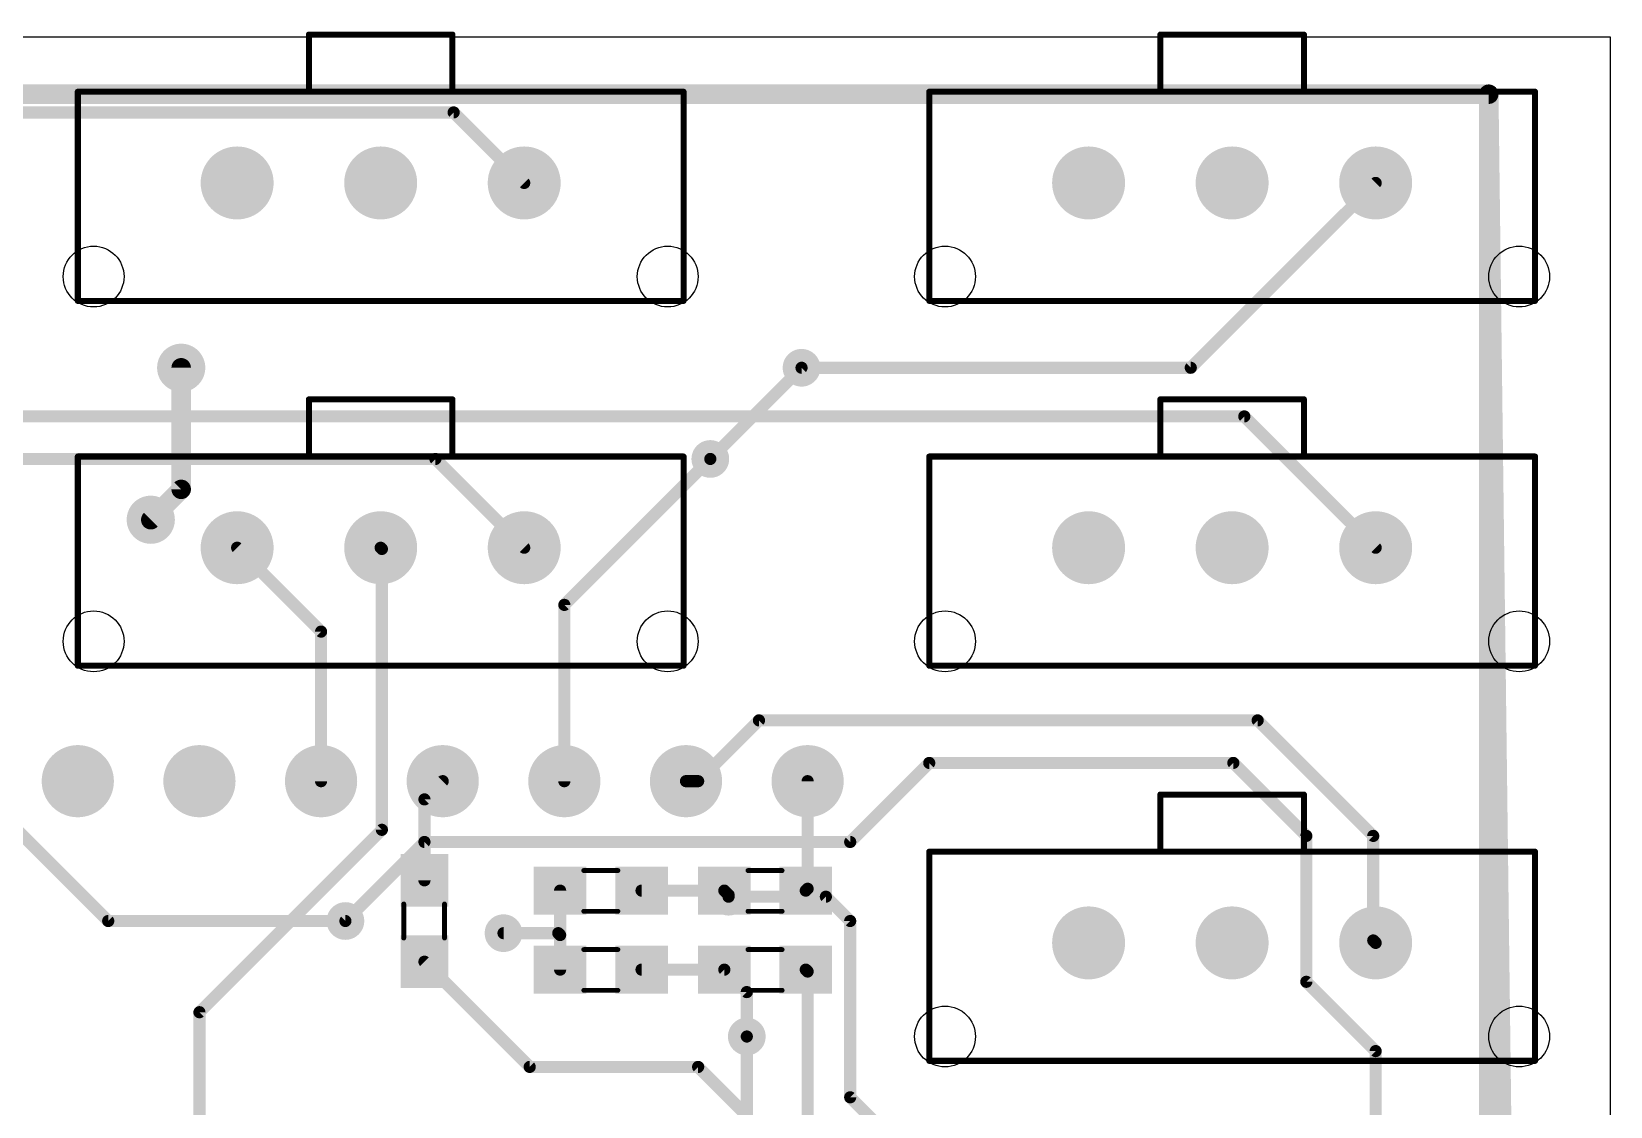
# Model space of a CAD drawing. Extents: x -0.24 to 2.03, y -0.01 to 2.08.
# Drawn here: x 0.727 to 2.025, y 1.192 to 2.077 of the extents above; entities that cross this region are included whole.
import ezdxf

# ---------------------------------------------------------------- set-up
doc = ezdxf.new("R2010")
doc.units = 0
for name, color, linetype in [('1', 22, 'CONTINUOUS'), ('16', 175, 'CONTINUOUS'), ('17', 82, 'CONTINUOUS'), ('18', 82, 'CONTINUOUS'), ('20', 7, 'CONTINUOUS'), ('51', 253, 'CONTINUOUS'), ('52', 253, 'CONTINUOUS')]:
    doc.layers.add(name, color=color, linetype=linetype)

# ---------------------------------------------------------------- blocks, each defined once
blk = doc.blocks.new('ROUNDP')
at = {"const_width": 0.5}
blk.add_lwpolyline([(0, -0.25, 1), (0, 0.25, 1), (0, -0.25)], format="xyb", dxfattribs=at)
blk = doc.blocks.new('RECT')
blk.add_solid([(-0.5, -0.5), (0.5, -0.5), (-0.5, 0.5), (0.5, 0.5)])
blk = doc.blocks.new('ROUNDV')
at = {"const_width": 0.5}
blk.add_lwpolyline([(0, -0.25, 1), (0, 0.25, 1), (0, -0.25)], format="xyb", dxfattribs=at)

msp = doc.modelspace()

# ---------------------------------------------------------------- linework, layer by layer
at = {"layer": '1'}
for points, const_width in [([(1.925, 2.025), (0.025, 2.025)], 0.016), ([(1.95, 0.025), (1.925, 2.025)], 0.016), ([(0.68, 2.01), (1.074, 2.01)], 0.01), ([(1.074, 2.01), (1.132, 1.952)], 0.01), ([(1.68, 1.8), (1.832, 1.952)], 0.01), ([(1.36, 1.8), (1.68, 1.8)], 0.01), ([(0.675, 1.76), (1.724, 1.76)], 0.01), ([(1.724, 1.76), (1.832, 1.652)], 0.01), ([(0.575, 1.725), (1.059, 1.725)], 0.01), ([(1.059, 1.725), (1.132, 1.652)], 0.01), ([(1.165, 1.605), (1.285, 1.725)], 0.01), ([(1.015, 1.651), (1.014, 1.652)], 0.01), ([(1.015, 1.42), (1.015, 1.651)], 0.01), ([(1.165, 1.46), (1.165, 1.605)], 0.01), ([(1.275, 1.46), (1.325, 1.51)], 0.01), ([(1.325, 1.51), (1.735, 1.51)], 0.01), ([(1.735, 1.51), (1.83, 1.415)], 0.01), ([(1.465, 1.475), (1.4, 1.41)], 0.01), ([(1.715, 1.475), (1.465, 1.475)], 0.01), ([(1.775, 1.415), (1.715, 1.475)], 0.01), ([(1.265, 1.46), (1.275, 1.46)], 0.01), ([(0.865, 1.27), (1.015, 1.42)], 0.01), ([(1.05, 1.41), (0.985, 1.345)], 0.01), ([(1.4, 1.41), (1.05, 1.41)], 0.01), ([(1.775, 1.295), (1.775, 1.415)], 0.01), ([(1.83, 1.415), (1.83, 1.329)], 0.01), ([(1.3, 1.365), (1.38, 1.365)], 0.01), ([(1.38, 1.365), (1.4, 1.345)], 0.01), ([(1.4, 1.345), (1.4, 1.2)], 0.01), ([(1.83, 1.329), (1.832, 1.327)], 0.01), ([(1.832, 1.238), (1.775, 1.295)], 0.01), ([(0.865, 1.16), (0.865, 1.27)], 0.01), ([(1.315, 1.25), (1.315, 0.98)], 0.01), ([(1.832, 1.002), (1.832, 1.238)], 0.01), ([(1.4, 1.2), (1.425, 1.175)], 0.01)]:
    msp.add_lwpolyline(points, dxfattribs=dict(at, const_width=const_width))
for points, const_width in [([(1.929, 2.02505, 1), (1.921, 2.02495)], 0.008), ([(1.925, 2.021, 1), (1.925, 2.029)], 0.008), ([(1.075768, 2.011768, 1), (1.072232, 2.008232)], 0.005), ([(1.074, 2.0075, 1), (1.074, 2.0125)], 0.005), ([(1.130232, 1.950232, 1), (1.133768, 1.953768)], 0.005), ([(1.833768, 1.950232, 1), (1.830232, 1.953768)], 0.005), ([(1.36, 1.8025, 1), (1.36, 1.7975)], 0.005), ([(1.678232, 1.801768, 1), (1.681768, 1.798232)], 0.005), ([(1.68, 1.7975, 1), (1.68, 1.8025)], 0.005), ([(1.725768, 1.761768, 1), (1.722232, 1.758232)], 0.005), ([(1.724, 1.7575, 1), (1.724, 1.7625)], 0.005), ([(1.060768, 1.726768, 1), (1.057232, 1.723232)], 0.005), ([(1.059, 1.7225, 1), (1.059, 1.7275)], 0.005), ([(1.286768, 1.723232, 1), (1.283232, 1.726768)], 0.005), ([(1.015768, 1.653768, 1), (1.012232, 1.650232)], 0.005), ([(1.0175, 1.651, 1), (1.0125, 1.651)], 0.005), ([(1.013232, 1.649232, 1), (1.016768, 1.652768)], 0.005), ([(1.130232, 1.650232, 1), (1.133768, 1.653768)], 0.005), ([(1.830232, 1.650232, 1), (1.833768, 1.653768)], 0.005), ([(1.1675, 1.605, 1), (1.1625, 1.605)], 0.005), ([(1.163232, 1.606768, 1), (1.166768, 1.603232)], 0.005), ([(1.325, 1.5125, 1), (1.325, 1.5075)], 0.005), ([(1.326768, 1.508232, 1), (1.323232, 1.511768)], 0.005), ([(1.736768, 1.511768, 1), (1.733232, 1.508232)], 0.005), ([(1.735, 1.5075, 1), (1.735, 1.5125)], 0.005), ([(1.465, 1.4775, 1), (1.465, 1.4725)], 0.005), ([(1.466768, 1.473232, 1), (1.463232, 1.476768)], 0.005), ([(1.716768, 1.476768, 1), (1.713232, 1.473232)], 0.005), ([(1.715, 1.4725, 1), (1.715, 1.4775)], 0.005), ([(1.1625, 1.46, 1), (1.1675, 1.46)], 0.005), ([(1.265, 1.4625, 1), (1.265, 1.4575)], 0.005), ([(1.273232, 1.461768, 1), (1.276768, 1.458232)], 0.005), ([(1.275, 1.4575, 1), (1.275, 1.4625)], 0.005), ([(1.0125, 1.42, 1), (1.0175, 1.42)], 0.005), ([(1.016768, 1.418232, 1), (1.013232, 1.421768)], 0.005), ([(1.05, 1.4125, 1), (1.05, 1.4075)], 0.005), ([(1.051768, 1.408232, 1), (1.048232, 1.411768)], 0.005), ([(1.4, 1.4075, 1), (1.4, 1.4125)], 0.005), ([(1.7775, 1.415, 1), (1.7725, 1.415)], 0.005), ([(1.773232, 1.413232, 1), (1.776768, 1.416768)], 0.005), ([(1.8325, 1.415, 1), (1.8275, 1.415)], 0.005), ([(1.828232, 1.413232, 1), (1.831768, 1.416768)], 0.005), ([(1.398232, 1.411768, 1), (1.401768, 1.408232)], 0.005), ([(1.3, 1.3675, 1), (1.3, 1.3625)], 0.005), ([(1.381768, 1.366768, 1), (1.378232, 1.363232)], 0.005), ([(1.38, 1.3625, 1), (1.38, 1.3675)], 0.005), ([(1.4025, 1.345, 1), (1.3975, 1.345)], 0.005), ([(0.983232, 1.346768, 1), (0.986768, 1.343232)], 0.005), ([(1.398232, 1.343232, 1), (1.401768, 1.346768)], 0.005), ([(1.831768, 1.330768, 1), (1.828232, 1.327232)], 0.005), ([(1.8275, 1.329, 1), (1.8325, 1.329)], 0.005), ([(1.830232, 1.325232, 1), (1.833768, 1.328768)], 0.005), ([(1.776768, 1.296768, 1), (1.773232, 1.293232)], 0.005), ([(1.7725, 1.295, 1), (1.7775, 1.295)], 0.005), ([(0.8675, 1.27, 1), (0.8625, 1.27)], 0.005), ([(0.863232, 1.271768, 1), (0.866768, 1.268232)], 0.005), ([(1.3175, 1.25, 1), (1.3125, 1.25)], 0.005), ([(1.8345, 1.238, 1), (1.8295, 1.238)], 0.005), ([(1.830232, 1.236232, 1), (1.833768, 1.239768)], 0.005), ([(1.401768, 1.201768, 1), (1.398232, 1.198232)], 0.005), ([(1.3975, 1.2, 1), (1.4025, 1.2)], 0.005)]:
    msp.add_lwpolyline(points, format="xyb", dxfattribs=dict(at, const_width=const_width))
at = {"layer": '16'}
for points, const_width in [([(1.925, 2.025), (0.025, 2.025)], 0.016), ([(1.925, 0.025), (1.925, 2.025)], 0.016), ([(0.85, 1.7), (0.85, 1.8)], 0.016), ([(1.285, 1.725), (1.36, 1.8)], 0.01), ([(0.825, 1.675), (0.85, 1.7)], 0.016), ([(0.965, 1.583), (0.896, 1.652)], 0.01), ([(0.965, 1.46), (0.965, 1.583)], 0.01), ([(1.05, 1.445), (1.065, 1.46)], 0.01), ([(1.365, 1.46), (1.365, 1.371535)], 0.01), ([(1.05, 1.378465), (1.05, 1.445)], 0.01), ([(0.79, 1.345), (0.715, 1.42)], 0.01), ([(1.365, 1.371535), (1.363465, 1.37)], 0.01), ([(1.161535, 1.37), (1.161535, 1.305)], 0.01), ([(1.296535, 1.37), (1.228465, 1.37)], 0.01), ([(1.296535, 1.37), (1.3, 1.366535)], 0.01), ([(1.3, 1.366535), (1.3, 1.365)], 0.01), ([(0.985, 1.345), (0.79, 1.345)], 0.01), ([(1.16, 1.335), (1.115, 1.335)], 0.01), ([(1.161535, 1.333465), (1.16, 1.335)], 0.01), ([(1.161535, 1.305), (1.161535, 1.333465)], 0.01), ([(1.05, 1.311535), (1.136535, 1.225)], 0.01), ([(1.296535, 1.305), (1.228465, 1.305)], 0.01), ([(1.296535, 1.305), (1.315, 1.286535)], 0.01), ([(1.365, 1.303465), (1.363465, 1.305)], 0.01), ([(1.365, 1.16), (1.365, 1.303465)], 0.01), ([(1.315, 1.286535), (1.315, 1.25)], 0.01), ([(1.136535, 1.225), (1.275, 1.225)], 0.01), ([(1.275, 1.225), (1.315, 1.185)], 0.01)]:
    msp.add_lwpolyline(points, dxfattribs=dict(at, const_width=const_width))
for points, const_width in [([(1.929, 2.025, 1), (1.921, 2.025)], 0.008), ([(1.925, 2.021, 1), (1.925, 2.029)], 0.008), ([(0.854, 1.8, 1), (0.846, 1.8)], 0.008), ([(1.361768, 1.798232, 1), (1.358232, 1.801768)], 0.005), ([(1.283232, 1.726768, 1), (1.286768, 1.723232)], 0.005), ([(0.846, 1.7, 1), (0.854, 1.7)], 0.008), ([(0.852828, 1.697172, 1), (0.847172, 1.702828)], 0.008), ([(0.822172, 1.677828, 1), (0.827828, 1.672172)], 0.008), ([(0.897768, 1.653768, 1), (0.894232, 1.650232)], 0.005), ([(0.9675, 1.583, 1), (0.9625, 1.583)], 0.005), ([(0.963232, 1.581232, 1), (0.966768, 1.584768)], 0.005), ([(0.9625, 1.46, 1), (0.9675, 1.46)], 0.005), ([(1.066768, 1.458232, 1), (1.063232, 1.461768)], 0.005), ([(1.3675, 1.46, 1), (1.3625, 1.46)], 0.005), ([(1.0525, 1.445, 1), (1.0475, 1.445)], 0.005), ([(1.048232, 1.446768, 1), (1.051768, 1.443232)], 0.005), ([(1.0475, 1.378465, 1), (1.0525, 1.378465)], 0.005), ([(1.366768, 1.369768, 1), (1.363232, 1.373303)], 0.005), ([(1.164035, 1.37, 1), (1.159035, 1.37)], 0.005), ([(1.228465, 1.3725, 1), (1.228465, 1.3675)], 0.005), ([(1.298303, 1.371768, 1), (1.294768, 1.368232)], 0.005), ([(1.296535, 1.3675, 1), (1.296535, 1.3725)], 0.005), ([(1.3025, 1.366535, 1), (1.2975, 1.366535)], 0.005), ([(1.2975, 1.365, 1), (1.3025, 1.365)], 0.005), ([(1.298232, 1.364768, 1), (1.301768, 1.368303)], 0.005), ([(1.361697, 1.371768, 1), (1.365232, 1.368232)], 0.005), ([(1.3625, 1.371535, 1), (1.3675, 1.371535)], 0.005), ([(0.79, 1.3475, 1), (0.79, 1.3425)], 0.005), ([(0.985, 1.3425, 1), (0.985, 1.3475)], 0.005), ([(0.788232, 1.343232, 1), (0.791768, 1.346768)], 0.005), ([(1.115, 1.3375, 1), (1.115, 1.3325)], 0.005), ([(1.161768, 1.336768, 1), (1.158232, 1.333232)], 0.005), ([(1.164035, 1.333465, 1), (1.159035, 1.333465)], 0.005), ([(1.159768, 1.331697, 1), (1.163303, 1.335232)], 0.005), ([(1.16, 1.3325, 1), (1.16, 1.3375)], 0.005), ([(1.051768, 1.313303, 1), (1.048232, 1.309768)], 0.005), ([(1.159035, 1.305, 1), (1.164035, 1.305)], 0.005), ([(1.159035, 1.305, 1), (1.164035, 1.305)], 0.005), ([(1.228465, 1.3075, 1), (1.228465, 1.3025)], 0.005), ([(1.298303, 1.306768, 1), (1.294768, 1.303232)], 0.005), ([(1.296535, 1.3025, 1), (1.296535, 1.3075)], 0.005), ([(1.365232, 1.306768, 1), (1.361697, 1.303232)], 0.005), ([(1.3675, 1.303465, 1), (1.3625, 1.303465)], 0.005), ([(1.363232, 1.301697, 1), (1.366768, 1.305232)], 0.005), ([(1.3175, 1.286535, 1), (1.3125, 1.286535)], 0.005), ([(1.313232, 1.284768, 1), (1.316768, 1.288303)], 0.005), ([(1.3125, 1.25, 1), (1.3175, 1.25)], 0.005), ([(1.136535, 1.2275, 1), (1.136535, 1.2225)], 0.005), ([(1.134768, 1.223232, 1), (1.138303, 1.226768)], 0.005), ([(1.276768, 1.226768, 1), (1.273232, 1.223232)], 0.005), ([(1.275, 1.2225, 1), (1.275, 1.2275)], 0.005)]:
    msp.add_lwpolyline(points, format="xyb", dxfattribs=dict(at, const_width=const_width))
at = {"layer": '20'}
for p, q in [((2.025, 2.072), (0, 2.072)), ((2.025, 0), (2.025, 2.072))]:
    msp.add_line(p, q, dxfattribs=at)
for centre in [(0.778, 1.875), (1.25, 1.875), (1.478, 1.875), (1.95, 1.875), (0.778, 1.575), (1.25, 1.575), (1.478, 1.575), (1.95, 1.575), (1.478, 1.25), (1.95, 1.25)]:
    msp.add_circle(centre, 0.025, dxfattribs=at)
at = {"layer": '51', "const_width": 0.005}
for points in [[(0.955, 2.027), (0.955, 2.074)], [(0.955, 2.074), (1.073, 2.074)], [(1.073, 2.074), (1.073, 2.027)], [(1.655, 2.027), (1.655, 2.074)], [(1.655, 2.074), (1.773, 2.074)], [(1.773, 2.074), (1.773, 2.027)], [(0.765, 1.855), (0.765, 2.027)], [(0.765, 2.027), (0.955, 2.027)], [(0.955, 2.027), (1.073, 2.027)], [(1.073, 2.027), (1.263, 2.027)], [(1.263, 2.027), (1.263, 1.855)], [(1.465, 1.855), (1.465, 2.027)], [(1.465, 2.027), (1.655, 2.027)], [(1.655, 2.027), (1.773, 2.027)], [(1.773, 2.027), (1.963, 2.027)], [(1.963, 2.027), (1.963, 1.855)], [(1.263, 1.855), (0.765, 1.855)], [(1.963, 1.855), (1.465, 1.855)], [(0.955, 1.727), (0.955, 1.774)], [(0.955, 1.774), (1.073, 1.774)], [(1.073, 1.774), (1.073, 1.727)], [(1.655, 1.727), (1.655, 1.774)], [(1.655, 1.774), (1.773, 1.774)], [(1.773, 1.774), (1.773, 1.727)], [(0.765, 1.555), (0.765, 1.727)], [(0.765, 1.727), (0.955, 1.727)], [(0.955, 1.727), (1.073, 1.727)], [(1.073, 1.727), (1.263, 1.727)], [(1.263, 1.727), (1.263, 1.555)], [(1.465, 1.555), (1.465, 1.727)], [(1.465, 1.727), (1.655, 1.727)], [(1.655, 1.727), (1.773, 1.727)], [(1.773, 1.727), (1.963, 1.727)], [(1.963, 1.727), (1.963, 1.555)], [(1.263, 1.555), (0.765, 1.555)], [(1.963, 1.555), (1.465, 1.555)], [(1.655, 1.402), (1.655, 1.449)], [(1.655, 1.449), (1.773, 1.449)], [(1.773, 1.449), (1.773, 1.402)], [(1.465, 1.23), (1.465, 1.402)], [(1.465, 1.402), (1.655, 1.402)], [(1.655, 1.402), (1.773, 1.402)], [(1.773, 1.402), (1.963, 1.402)], [(1.963, 1.402), (1.963, 1.23)], [(1.963, 1.23), (1.465, 1.23)]]:
    msp.add_lwpolyline(points, dxfattribs=at)
at = {"layer": '51', "const_width": 0.0025}
for points in [[(0.95625, 2.074, 1), (0.95375, 2.074)], [(0.955, 2.07525, 1), (0.955, 2.07275)], [(1.07425, 2.074, 1), (1.07175, 2.074)], [(1.073, 2.07275, 1), (1.073, 2.07525)], [(1.65625, 2.074, 1), (1.65375, 2.074)], [(1.655, 2.07525, 1), (1.655, 2.07275)], [(1.77425, 2.074, 1), (1.77175, 2.074)], [(1.773, 2.07275, 1), (1.773, 2.07525)], [(0.76625, 2.027, 1), (0.76375, 2.027)], [(0.765, 2.02825, 1), (0.765, 2.02575)], [(0.955, 2.02825, 1), (0.955, 2.02575)], [(0.95375, 2.027, 1), (0.95625, 2.027)], [(0.955, 2.02575, 1), (0.955, 2.02825)], [(1.073, 2.02825, 1), (1.073, 2.02575)], [(1.07175, 2.027, 1), (1.07425, 2.027)], [(1.073, 2.02575, 1), (1.073, 2.02825)], [(1.26425, 2.027, 1), (1.26175, 2.027)], [(1.263, 2.02575, 1), (1.263, 2.02825)], [(1.46625, 2.027, 1), (1.46375, 2.027)], [(1.465, 2.02825, 1), (1.465, 2.02575)], [(1.655, 2.02825, 1), (1.655, 2.02575)], [(1.65375, 2.027, 1), (1.65625, 2.027)], [(1.655, 2.02575, 1), (1.655, 2.02825)], [(1.773, 2.02825, 1), (1.773, 2.02575)], [(1.77175, 2.027, 1), (1.77425, 2.027)], [(1.773, 2.02575, 1), (1.773, 2.02825)], [(1.96425, 2.027, 1), (1.96175, 2.027)], [(1.963, 2.02575, 1), (1.963, 2.02825)], [(0.765, 1.85625, 1), (0.765, 1.85375)], [(0.76375, 1.855, 1), (0.76625, 1.855)], [(1.26175, 1.855, 1), (1.26425, 1.855)], [(1.263, 1.85375, 1), (1.263, 1.85625)], [(1.465, 1.85625, 1), (1.465, 1.85375)], [(1.46375, 1.855, 1), (1.46625, 1.855)], [(1.96175, 1.855, 1), (1.96425, 1.855)], [(1.963, 1.85375, 1), (1.963, 1.85625)], [(0.95625, 1.774, 1), (0.95375, 1.774)], [(0.955, 1.77525, 1), (0.955, 1.77275)], [(1.07425, 1.774, 1), (1.07175, 1.774)], [(1.073, 1.77275, 1), (1.073, 1.77525)], [(1.65625, 1.774, 1), (1.65375, 1.774)], [(1.655, 1.77525, 1), (1.655, 1.77275)], [(1.77425, 1.774, 1), (1.77175, 1.774)], [(1.773, 1.77275, 1), (1.773, 1.77525)], [(0.76625, 1.727, 1), (0.76375, 1.727)], [(0.765, 1.72825, 1), (0.765, 1.72575)], [(0.955, 1.72825, 1), (0.955, 1.72575)], [(0.95375, 1.727, 1), (0.95625, 1.727)], [(0.955, 1.72575, 1), (0.955, 1.72825)], [(1.073, 1.72825, 1), (1.073, 1.72575)], [(1.07175, 1.727, 1), (1.07425, 1.727)], [(1.073, 1.72575, 1), (1.073, 1.72825)], [(1.26425, 1.727, 1), (1.26175, 1.727)], [(1.263, 1.72575, 1), (1.263, 1.72825)], [(1.46625, 1.727, 1), (1.46375, 1.727)], [(1.465, 1.72825, 1), (1.465, 1.72575)], [(1.655, 1.72825, 1), (1.655, 1.72575)], [(1.65375, 1.727, 1), (1.65625, 1.727)], [(1.655, 1.72575, 1), (1.655, 1.72825)], [(1.773, 1.72825, 1), (1.773, 1.72575)], [(1.77175, 1.727, 1), (1.77425, 1.727)], [(1.773, 1.72575, 1), (1.773, 1.72825)], [(1.96425, 1.727, 1), (1.96175, 1.727)], [(1.963, 1.72575, 1), (1.963, 1.72825)], [(0.765, 1.55625, 1), (0.765, 1.55375)], [(0.76375, 1.555, 1), (0.76625, 1.555)], [(1.26175, 1.555, 1), (1.26425, 1.555)], [(1.263, 1.55375, 1), (1.263, 1.55625)], [(1.465, 1.55625, 1), (1.465, 1.55375)], [(1.46375, 1.555, 1), (1.46625, 1.555)], [(1.96175, 1.555, 1), (1.96425, 1.555)], [(1.963, 1.55375, 1), (1.963, 1.55625)], [(1.65625, 1.449, 1), (1.65375, 1.449)], [(1.655, 1.45025, 1), (1.655, 1.44775)], [(1.77425, 1.449, 1), (1.77175, 1.449)], [(1.773, 1.44775, 1), (1.773, 1.45025)], [(1.46625, 1.402, 1), (1.46375, 1.402)], [(1.465, 1.40325, 1), (1.465, 1.40075)], [(1.655, 1.40325, 1), (1.655, 1.40075)], [(1.65375, 1.402, 1), (1.65625, 1.402)], [(1.655, 1.40075, 1), (1.655, 1.40325)], [(1.773, 1.40325, 1), (1.773, 1.40075)], [(1.77175, 1.402, 1), (1.77425, 1.402)], [(1.773, 1.40075, 1), (1.773, 1.40325)], [(1.96425, 1.402, 1), (1.96175, 1.402)], [(1.963, 1.40075, 1), (1.963, 1.40325)], [(1.465, 1.23125, 1), (1.465, 1.22875)], [(1.46375, 1.23, 1), (1.46625, 1.23)], [(1.96175, 1.23, 1), (1.96425, 1.23)], [(1.963, 1.22875, 1), (1.963, 1.23125)]]:
    msp.add_lwpolyline(points, format="xyb", dxfattribs=at)
at = {"layer": '52', "const_width": 0.004}
for points in [[(1.180984, 1.386496), (1.209016, 1.386496)], [(1.315984, 1.386496), (1.344016, 1.386496)], [(1.032992, 1.359016), (1.032992, 1.330984)], [(1.066496, 1.359016), (1.066496, 1.330984)], [(1.180984, 1.352992), (1.209016, 1.352992)], [(1.315984, 1.352992), (1.344016, 1.352992)], [(1.180984, 1.321496), (1.209016, 1.321496)], [(1.315984, 1.321496), (1.344016, 1.321496)], [(1.180984, 1.287992), (1.209016, 1.287992)], [(1.315984, 1.287992), (1.344016, 1.287992)]]:
    msp.add_lwpolyline(points, dxfattribs=at)
at = {"layer": '52', "const_width": 0.002}
for points in [[(1.180984, 1.387496, 1), (1.180984, 1.385496)], [(1.209016, 1.385496, 1), (1.209016, 1.387496)], [(1.315984, 1.387496, 1), (1.315984, 1.385496)], [(1.344016, 1.385496, 1), (1.344016, 1.387496)], [(1.033992, 1.359016, 1), (1.031992, 1.359016)], [(1.067496, 1.359016, 1), (1.065496, 1.359016)], [(1.180984, 1.353992, 1), (1.180984, 1.351992)], [(1.209016, 1.351992, 1), (1.209016, 1.353992)], [(1.315984, 1.353992, 1), (1.315984, 1.351992)], [(1.344016, 1.351992, 1), (1.344016, 1.353992)], [(1.031992, 1.330984, 1), (1.033992, 1.330984)], [(1.065496, 1.330984, 1), (1.067496, 1.330984)], [(1.180984, 1.322496, 1), (1.180984, 1.320496)], [(1.209016, 1.320496, 1), (1.209016, 1.322496)], [(1.315984, 1.322496, 1), (1.315984, 1.320496)], [(1.344016, 1.320496, 1), (1.344016, 1.322496)], [(1.180984, 1.288992, 1), (1.180984, 1.286992)], [(1.209016, 1.286992, 1), (1.209016, 1.288992)], [(1.315984, 1.288992, 1), (1.315984, 1.286992)], [(1.344016, 1.286992, 1), (1.344016, 1.288992)]]:
    msp.add_lwpolyline(points, format="xyb", dxfattribs=at)

# ---------------------------------------------------------------- block references
at = {"layer": '16', "xscale": 0.043307, "yscale": 0.03937, "rotation": 270}
for p in [(1.05, 1.378465), (1.05, 1.311535)]:
    msp.add_blockref('RECT', p, dxfattribs=at)
at = {"layer": '16', "xscale": 0.043307, "yscale": 0.03937}
for p in [(1.161535, 1.37), (1.228465, 1.37), (1.296535, 1.37), (1.363465, 1.37), (1.161535, 1.305), (1.228465, 1.305), (1.296535, 1.305), (1.363465, 1.305)]:
    msp.add_blockref('RECT', p, dxfattribs=at)
at = {"layer": '17', "xscale": 0.06, "yscale": 0.06}
for p in [(0.896, 1.952), (0.896, 1.952), (1.014, 1.952), (1.014, 1.952), (1.132, 1.952), (1.132, 1.952), (1.596, 1.952), (1.596, 1.952), (1.714, 1.952), (1.714, 1.952), (1.832, 1.952), (1.832, 1.952), (0.896, 1.652), (0.896, 1.652), (1.014, 1.652), (1.014, 1.652), (1.132, 1.652), (1.132, 1.652), (1.596, 1.652), (1.596, 1.652), (1.714, 1.652), (1.714, 1.652), (1.832, 1.652), (1.832, 1.652), (1.596, 1.327), (1.596, 1.327), (1.714, 1.327), (1.714, 1.327), (1.832, 1.327), (1.832, 1.327)]:
    msp.add_blockref('ROUNDP', p, dxfattribs=at)
at = {"layer": '17', "xscale": 0.05937, "yscale": 0.05937, "rotation": 90}
for p in [(0.765, 1.46), (0.765, 1.46), (0.865, 1.46), (0.865, 1.46), (0.965, 1.46), (0.965, 1.46), (1.065, 1.46), (1.065, 1.46), (1.165, 1.46), (1.165, 1.46), (1.265, 1.46), (1.265, 1.46), (1.365, 1.46), (1.365, 1.46)]:
    msp.add_blockref('ROUNDP', p, dxfattribs=at)
at = {"layer": '18'}
for p, xscale, yscale in [((0.85, 1.8), 0.039622, 0.039622), ((0.85, 1.8), 0.039622, 0.039622), ((1.36, 1.8), 0.031, 0.031), ((1.36, 1.8), 0.031, 0.031), ((1.285, 1.725), 0.031, 0.031), ((1.285, 1.725), 0.031, 0.031), ((0.825, 1.675), 0.039622, 0.039622), ((0.825, 1.675), 0.039622, 0.039622), ((1.3, 1.365), 0.031, 0.031), ((1.3, 1.365), 0.031, 0.031), ((0.985, 1.345), 0.031, 0.031), ((0.985, 1.345), 0.031, 0.031), ((1.115, 1.335), 0.031, 0.031), ((1.115, 1.335), 0.031, 0.031), ((1.315, 1.25), 0.031, 0.031), ((1.315, 1.25), 0.031, 0.031)]:
    msp.add_blockref('ROUNDV', p, dxfattribs=dict(at, xscale=xscale, yscale=yscale))
at = {"layer": '52', "xscale": 0.019689, "yscale": 0.037402, "rotation": 270}
for p in [(1.049799, 1.368156), (1.049799, 1.322156)]:
    msp.add_blockref('RECT', p, dxfattribs=at)
at = {"layer": '52', "xscale": 0.019689, "yscale": 0.037402}
for p in [(1.171844, 1.369799), (1.217844, 1.369799), (1.306844, 1.369799), (1.352844, 1.369799), (1.171844, 1.304799), (1.217844, 1.304799), (1.306844, 1.304799), (1.352844, 1.304799)]:
    msp.add_blockref('RECT', p, dxfattribs=at)

doc.saveas('drawing.dxf')
